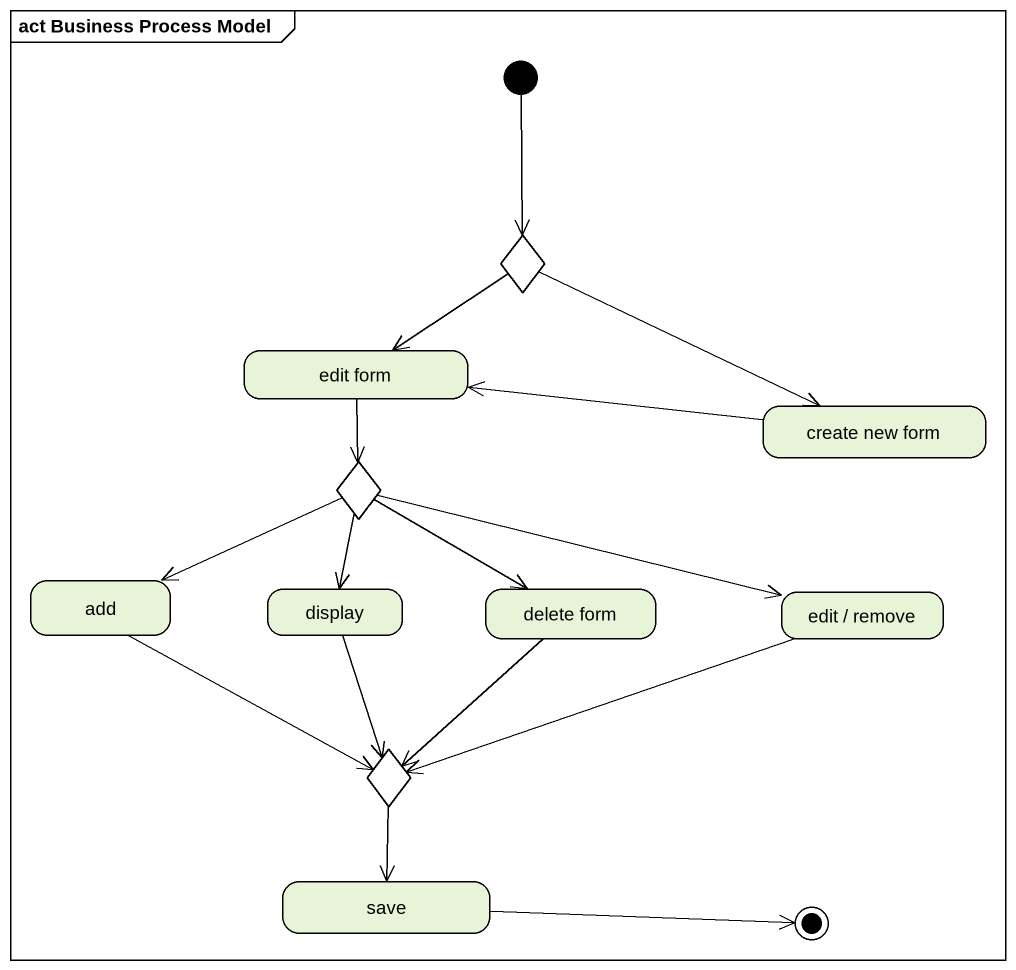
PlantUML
@startuml
mainframe act Business Process Model
hide empty description
state choice1 <<choice>>
state "edit form" as edit_form
state "create new form" as create_new_form
state choice2 <<choice>>
state add
state display
state "delete form" as delete_form
state "edit / remove" as edit_remove
state choice3 <<choice>>
state save
[*] --> choice1
choice1 --> edit_form
choice1 -right-> create_new_form
edit_form --> choice2
create_new_form -left-> edit_form
choice2 -left-> add
choice2 --> display
choice2 -right-> delete_form
choice2 -right-> edit_remove
add -right-> choice3
display --> choice3
delete_form --> choice3
edit_remove -left-> choice3
choice3 --> save
save -right-> [*]
@enduml
